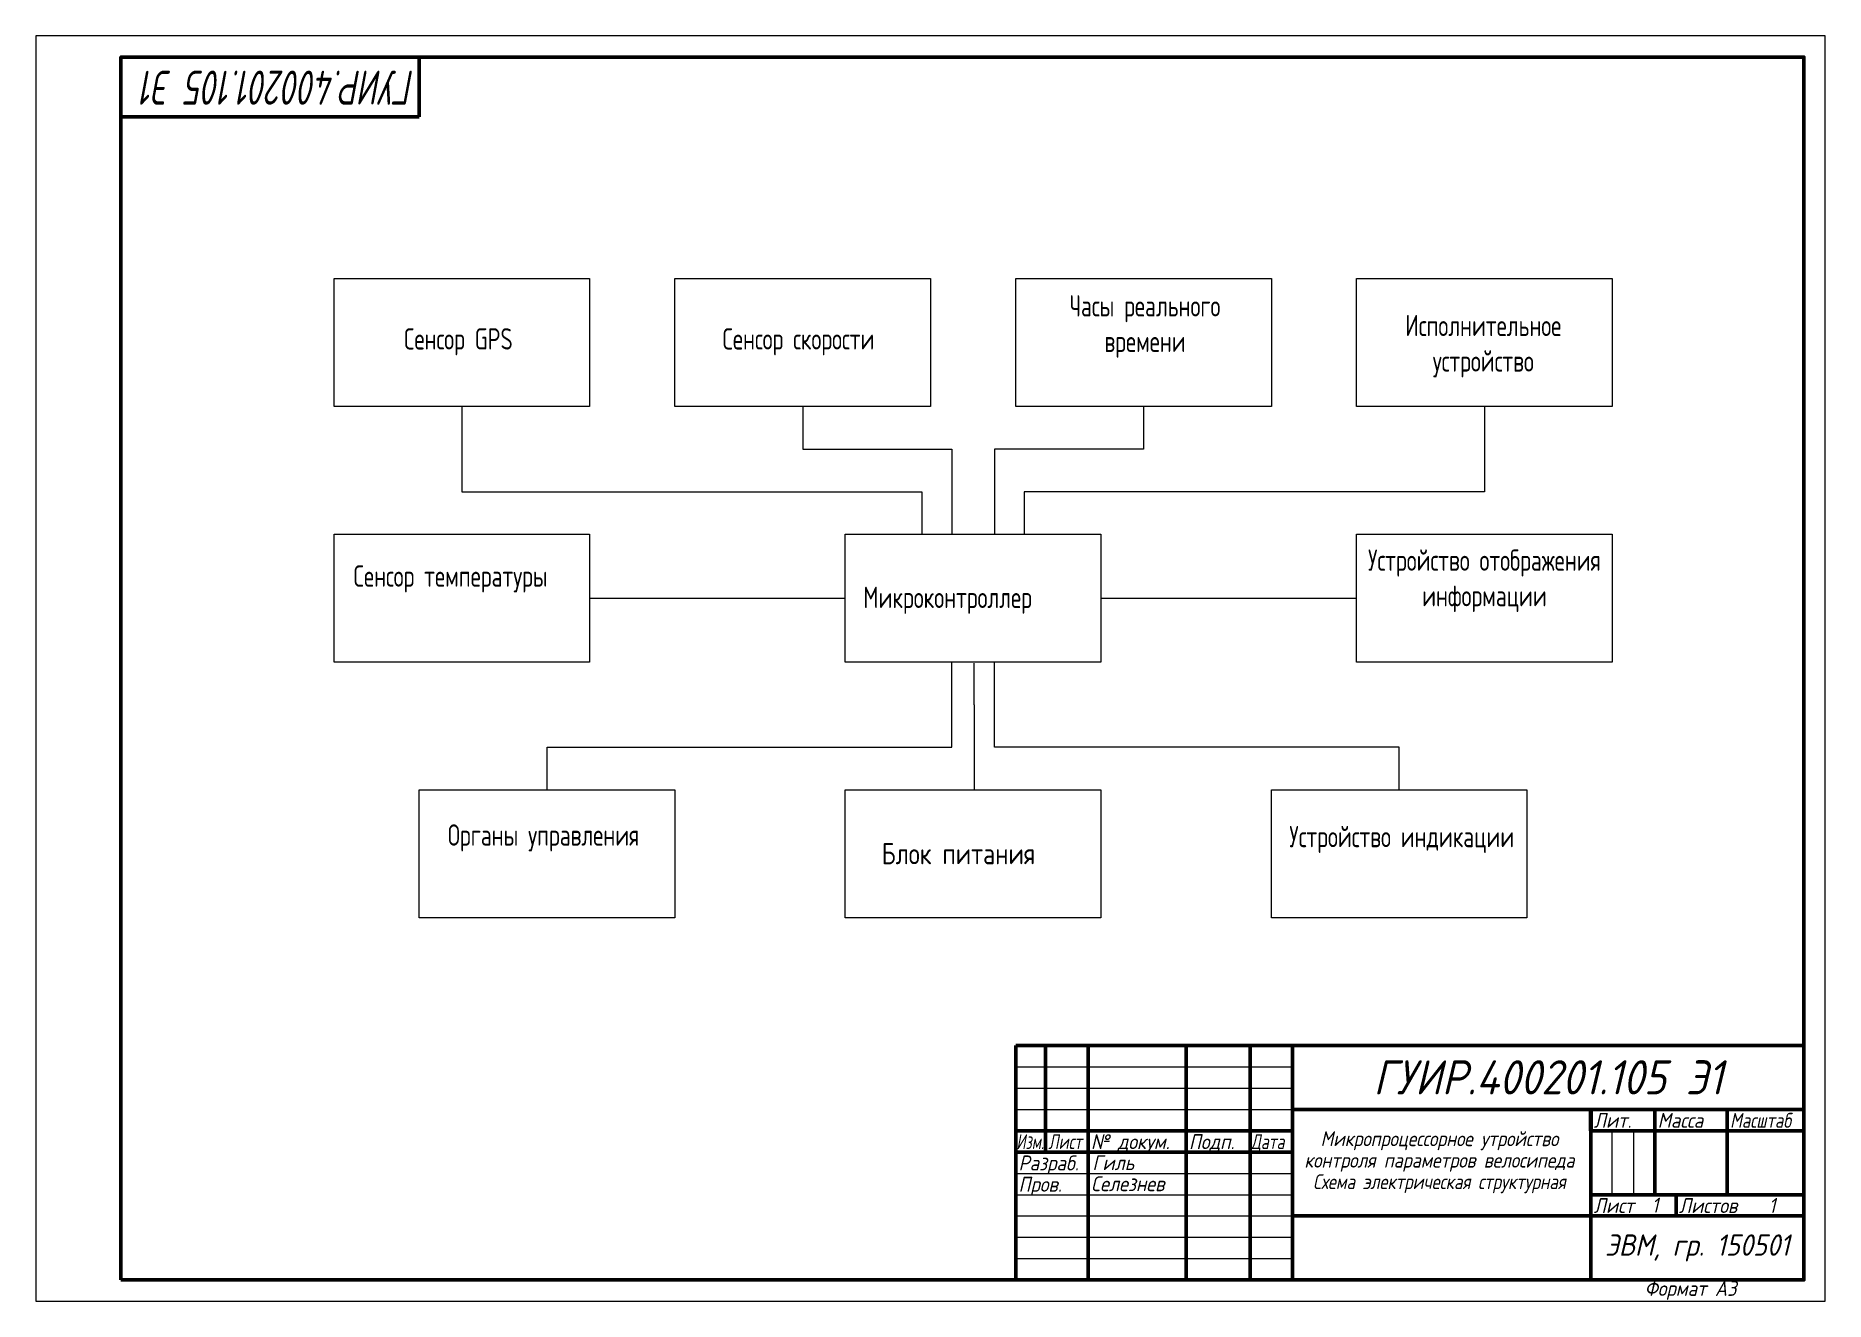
# Model space of a CAD drawing. Header units: millimetres. Extents: x 0 to 420, y 0 to 297.
import ezdxf

# ---------------------------------------------------------------- set-up
doc = ezdxf.new("R2010")
doc.units = ezdxf.units.MM
doc.header["$LTSCALE"] = 0.5
doc.layers.get('0').update_dxf_attribs({"lineweight": 80})
doc.layers.add('4-текст', color=7, linetype='Continuous', true_color=0x00ad00)
doc.styles.get("Standard").update_dxf_attribs({"font": 'isocpeui.ttf', "width": 0.9})
doc.styles.add('ГОСТ 2.304', font='CS_Gost2304.shx')

msp = doc.modelspace()

# ---------------------------------------------------------------- linework, layer by layer
at = {"lineweight": 60}
for p, q in [((90, 278), (90, 292)), ((20, 278), (90, 278)), ((415, 60), (230, 60)), ((230, 5), (230, 60)), ((237, 60), (237, 35)), ((247, 5), (247, 60)), ((270, 60), (270, 5)), ((285, 5), (285, 60)), ((295, 60), (295, 5)), ((295, 45), (415, 45)), ((365, 5), (365, 45)), ((380, 45), (380, 25)), ((397, 25), (397, 45)), ((230, 40), (295, 40)), ((365, 40), (415, 40)), ((230, 35), (295, 35)), ((365, 25), (415, 25)), ((385, 20), (385, 25)), ((295, 20), (415, 20))]:
    msp.add_line(p, q, dxfattribs=at)
at = {"lineweight": -3}
for p, q in [((100, 210), (100, 190)), ((180, 210), (180, 200)), ((260, 210), (260, 200)), ((340, 210), (340, 200)), ((180, 200), (215, 200)), ((215, 200), (215, 180)), ((225, 200), (225, 180)), ((260, 200), (225, 200)), ((340, 200), (340, 190)), ((100, 190), (208, 190)), ((208, 190), (208, 180)), ((232, 190), (232, 180)), ((340, 190), (232, 190)), ((130, 165), (190, 165)), ((250, 165), (310, 165)), ((215, 140), (215, 150)), ((220.25, 140), (220.25, 149.75)), ((225, 140), (225, 150)), ((215, 130), (215, 140)), ((220.25, 140), (220.25, 120)), ((225, 130), (225, 140)), ((120.04, 120), (120.04, 130)), ((120.04, 130), (215, 130)), ((320, 130), (225, 130)), ((320, 120), (320, 130)), ((230, 55), (295, 55)), ((230, 50), (295, 50)), ((230, 45), (295, 45)), ((370, 25), (370, 40)), ((375, 40), (375, 25)), ((230, 30), (295, 30)), ((230, 25), (295, 25)), ((230, 20), (295, 20)), ((230, 15), (295, 15)), ((230, 10), (295, 10))]:
    msp.add_line(p, q, dxfattribs=at)
msp.add_line((365, 45), (365, 40))
for points in [[(0, 0), (420, 0), (420, 297), (0, 297)], [(70, 240), (130, 240), (130, 210), (70, 210)], [(150, 240), (210, 240), (210, 210), (150, 210)], [(230, 240), (290, 240), (290, 210), (230, 210)], [(310, 240), (370, 240), (370, 210), (310, 210)], [(70, 180), (130, 180), (130, 150), (70, 150)], [(190, 180), (250, 180), (250, 150), (190, 150)], [(310, 180), (370, 180), (370, 150), (310, 150)], [(90, 120), (150, 120), (150, 90), (90, 90)], [(190, 120), (250, 120), (250, 90), (190, 90)], [(290, 120), (350, 120), (350, 90), (290, 90)]]:
    msp.add_lwpolyline(points, close=True, dxfattribs=at)
at = {"lineweight": 60}
msp.add_lwpolyline([(20, 5), (415, 5), (415, 292), (20, 292)], close=True, dxfattribs=at)

# ---------------------------------------------------------------- texts
at = {"width": 0.7}
msp.add_text('ГУИР.400201.105 Э1', height=8, rotation=180, dxfattribs=at).set_placement((88.97, 288.83))
at = {"lineweight": 5, "width": 0.9}
for p in [(379.28, 20.79), (406.76, 20.72)]:
    msp.add_text('1', height=3.5, dxfattribs=at).set_placement(p)
at = {"lineweight": -3, "width": 0.9}
msp.add_text('Формат А3', height=3.5, dxfattribs=at).set_placement((377.6, 1.25))
at = {"lineweight": -3, "char_height": 5, "attachment_point": 1, "style": 'ГОСТ 2.304'}
for s, insert, width in [('\\pxqc;{\\W0.9;Часы реального времени}', (239.7, 236.12), 41.2866), ('\\pxqc;{\\W0.9;Исполнительное устройство}', (311.36, 231.51), 56.7757), ('\\pxqc;{\\W0.9;Сенсор GPS}', (70.8, 228.36), 56.7757), ('\\pxqc;{\\W0.9;Сенсор скорости}', (150.62, 228.36), 56.7757), ('\\pxqc;{\\W0.9;Устройство отображения информации}', (311.62, 176.43), 56.7757), ('\\pxqc;{\\W0.9;Сенсор температуры}', (68.97, 172.7), 56.7757), ('{\\W0.9;Микроконтроллер}', (194.23, 167.69), 56.7757), ('\\pxqc;{\\W0.9;Органы управления}', (92.7, 111.92), 52.9598), ('\\pxqc;{\\W0.9;Устройство индикации}', (292.22, 111.55), 56.7757), ('Блок питания', (198.53, 107.55), 56.7757)]:
    msp.add_mtext(s, dxfattribs=dict(at, insert=insert, width=width))
at = {"insert": (355, 52.55), "char_height": 8, "attachment_point": 5, "line_spacing_factor": 1.2}
msp.add_mtext_dynamic_manual_height_columns('ГУИР.400201.105 Э1', width=119, gutter_width=25, heights=[14], dxfattribs=at)
at = {"layer": '4-текст', "color": 0, "lineweight": -3}
for s, width, p in [('Лит.', 0.9, (365.67, 40.7)), ('Масса', 0.9, (380.67, 40.7)), ('Масштаб', 0.8, (397.67, 40.7)), ('Изм.', 0.7, (230.17, 35.7)), ('Лист', 0.75, (237.67, 35.7)), ('№ докум.', 0.9, (247.67, 35.7)), ('Подп.', 0.9, (270.67, 35.7)), ('Дата', 0.75, (285.17, 35.7)), ('Разраб.', 0.9, (230.67, 30.7)), ('Пров.', 0.9, (230.67, 25.7)), ('Лист', 0.9, (365.67, 20.7)), ('Листов', 0.9, (385.67, 20.7))]:
    msp.add_text(s, height=3.5, dxfattribs=dict(at, width=width)).set_placement(p)
at = {"layer": '4-текст', "color": 0, "insert": (330.67, 32.62), "char_height": 3.5, "attachment_point": 5, "line_spacing_factor": 0.864}
msp.add_mtext_dynamic_manual_height_columns('\\pxr0.6938;{\\W0.86;Микропроцессорное утройство контроля параметров велосипеда\\P\\W0.81;Схема электрическая структурная}', width=78.469, gutter_width=25, heights=[21.26], dxfattribs=at).dxf.set("width", 69)
at = {"layer": '4-текст', "color": 0, "line_spacing_factor": 1.2}
for s, width, heights, insert, char_height, attachment_point in [('Гиль', 21.5, [4.06], (248, 32.5), 3.5, 4), ('Селезнев', 21.5, [4.06], (247.71, 27.57), 3.5, 4), ('ЭВМ, гр. 150501', 49, [14], (390, 12.5), 5, 5)]:
    msp.add_mtext_dynamic_manual_height_columns(s, width=width, gutter_width=25, heights=heights, dxfattribs=dict(at, insert=insert, char_height=char_height, attachment_point=attachment_point))

doc.saveas('drawing.dxf')
